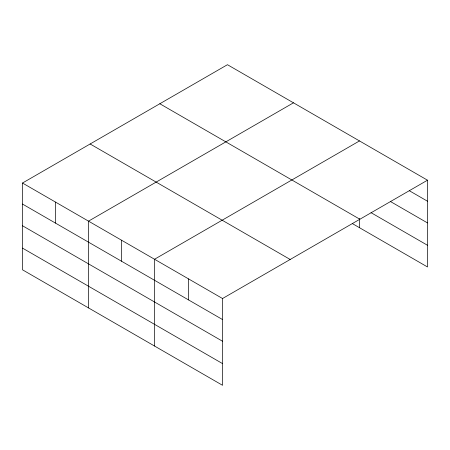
<?xml version="1.0" encoding="UTF-8"?>
<svg xmlns="http://www.w3.org/2000/svg" width="450" height="450" viewBox="0 0 450 450"><rect width="100%" height="100%" fill="white"/><g stroke="black" fill="none" stroke-linecap="round" stroke-linejoin="round"><path stroke-width="0.67" d="M222.542 341.246L222.542 298.524L22.5 183.032L22.5 269.803L222.542 385.296L222.542 341.246L22.5 225.754M352.282 223.543L427.5 266.968L427.5 180.197L227.458 64.704L22.5 183.032M293.473 102.814L88.515 221.147L88.515 307.918M359.483 140.929L154.53 259.256L154.53 346.027M222.542 298.524L427.5 180.197M409.281 190.699L427.5 201.218M390.454 201.527L427.5 222.919M371.025 212.664L427.5 245.273M159.823 103.753L359.865 219.246M90.135 143.983L290.177 259.476M22.5 204.058L222.542 319.551M22.5 248.107L222.542 363.6M359.483 218.599L359.483 227.7M188.539 278.893L188.539 299.914M121.522 240.204L121.522 261.225M55.508 202.089L55.508 223.11"/></g></svg>
